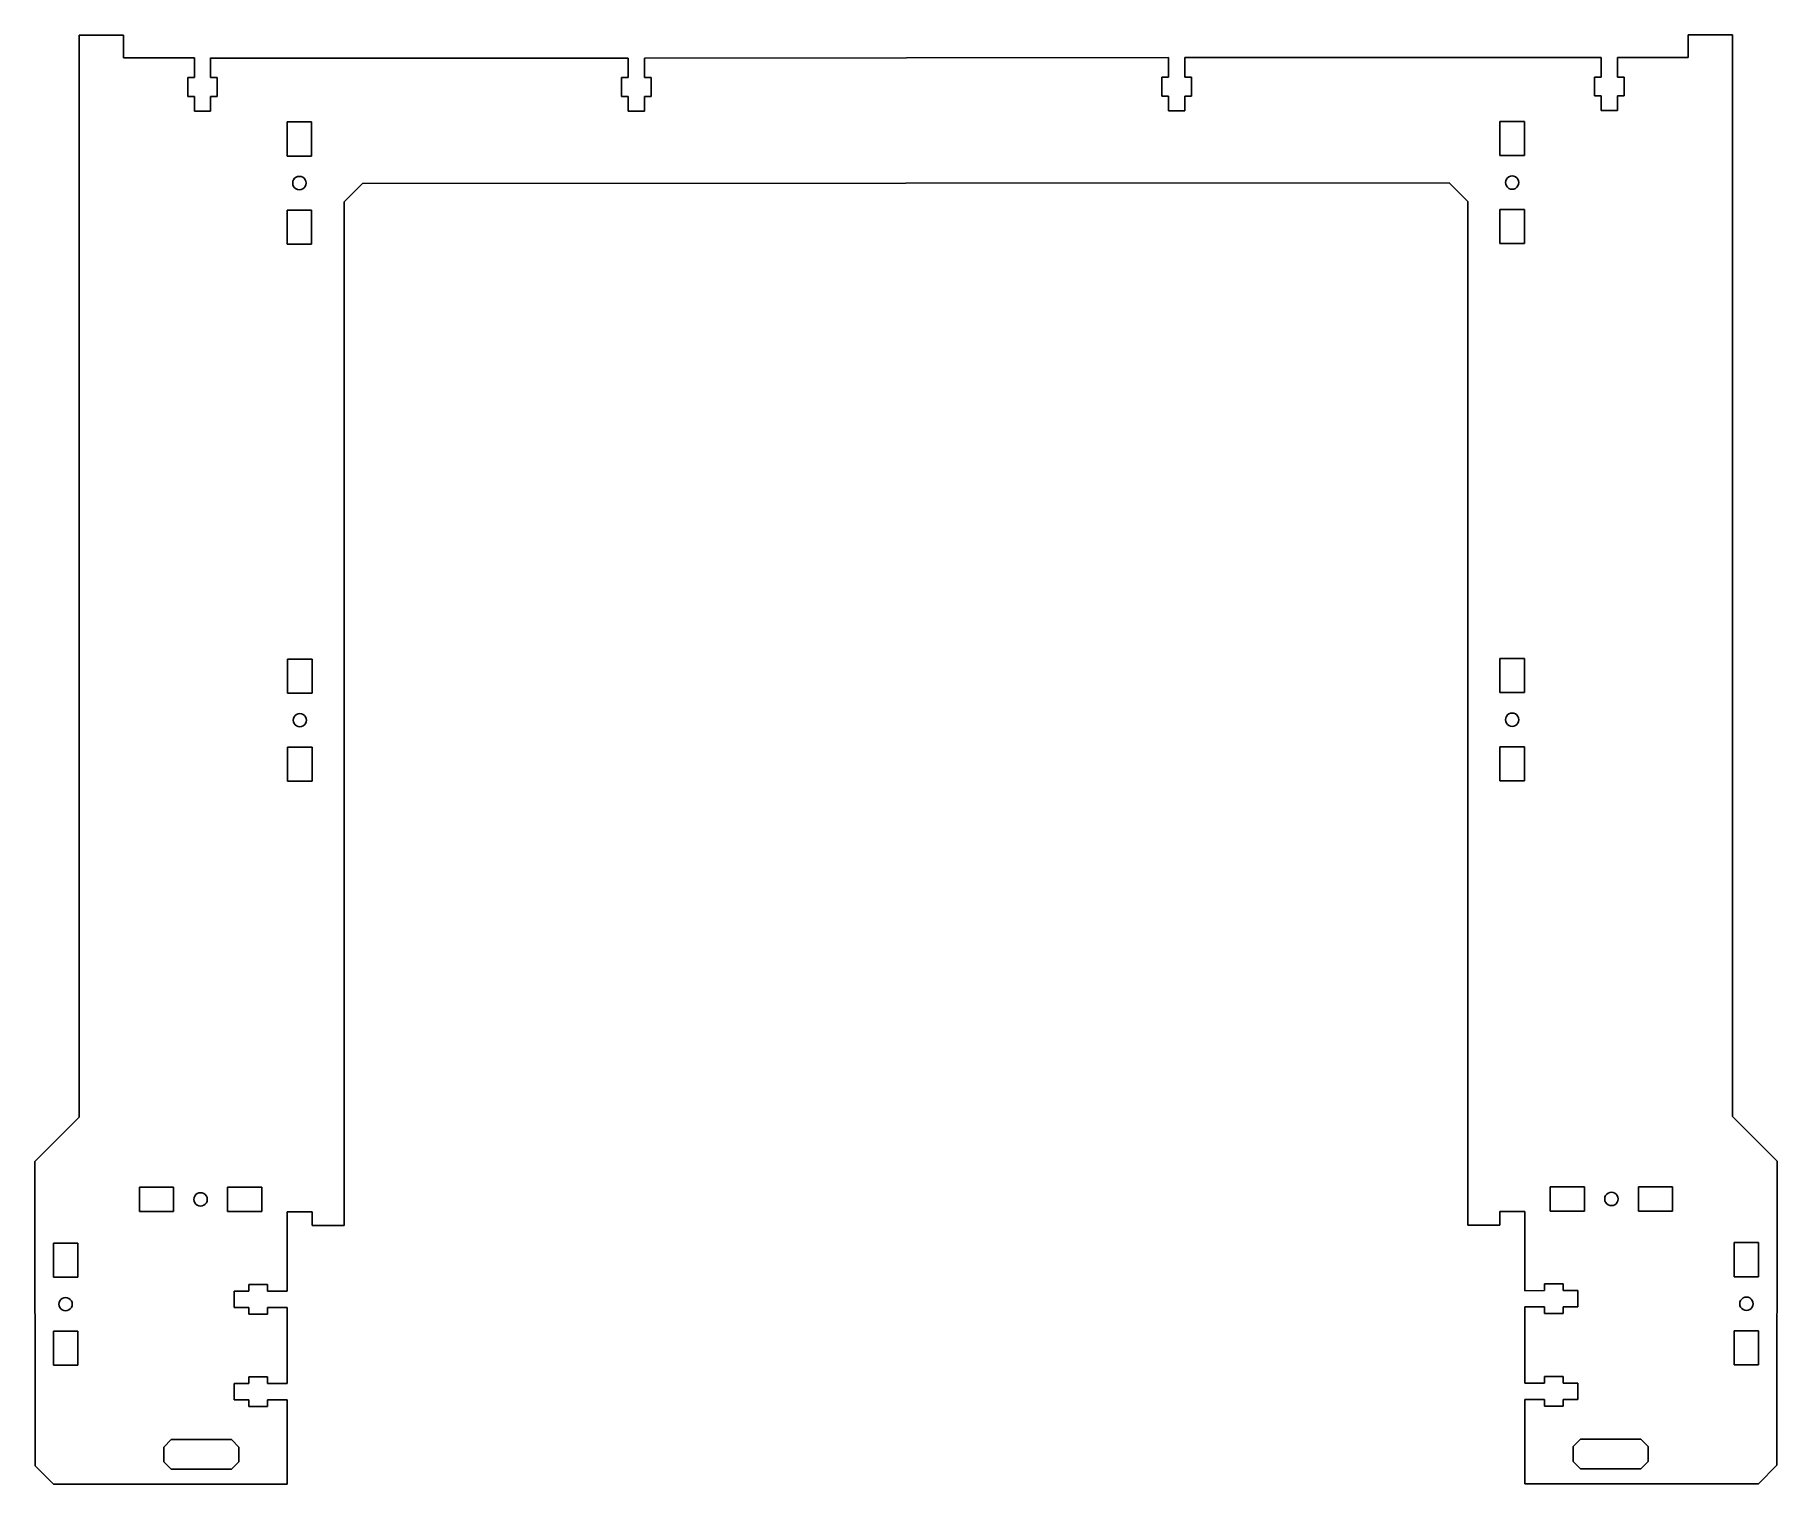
# Model space of a CAD drawing. Header units: millimetres. Extents: x 0 to 470, y 0 to 391.
import ezdxf

# ---------------------------------------------------------------- set-up
doc = ezdxf.new("R2010")
doc.units = ezdxf.units.MM
doc.layers.add('Layer 1', color=7, linetype='Continuous')

msp = doc.modelspace()

# ---------------------------------------------------------------- linework, layer by layer
for p, q in [((12.07, 391.29), (24.07, 391.29)), ((12.07, 374.29), (12.07, 391.29)), ((24.07, 391.29), (24.07, 385.19)), ((446.43, 385.32), (446.43, 391.42)), ((446.43, 391.42), (458.43, 391.42)), ((458.43, 391.42), (458.43, 374.42)), ((24.07, 385.19), (43.17, 385.19)), ((43.17, 385.19), (43.17, 379.89)), ((47.57, 379.89), (47.57, 385.19)), ((160.27, 385.15), (160.27, 379.85)), ((164.67, 385.15), (306.13, 385.27)), ((164.67, 379.85), (164.67, 385.15)), ((306.13, 385.27), (306.13, 379.97)), ((310.53, 379.97), (310.53, 385.27)), ((422.93, 385.32), (422.93, 380.02)), ((427.33, 385.32), (446.43, 385.32)), ((427.33, 380.02), (427.33, 385.32)), ((41.37, 379.89), (41.37, 374.79)), ((43.17, 379.89), (41.37, 379.89)), ((49.37, 379.89), (47.57, 379.89)), ((49.37, 374.79), (49.37, 379.89)), ((160.27, 379.85), (158.47, 379.85)), ((158.47, 379.85), (158.47, 374.75)), ((166.47, 379.85), (164.67, 379.85)), ((166.47, 374.75), (166.47, 379.85)), ((306.13, 379.97), (304.33, 379.97)), ((304.33, 379.97), (304.33, 374.87)), ((312.33, 379.97), (310.53, 379.97)), ((312.33, 374.87), (312.33, 379.97)), ((422.93, 380.02), (421.13, 380.02)), ((421.13, 380.02), (421.13, 374.92)), ((429.13, 380.02), (427.33, 380.02)), ((429.13, 374.92), (429.13, 380.02)), ((12.07, 374.29), (12.07, 99.06)), ((41.37, 374.79), (43.17, 374.79)), ((43.17, 374.79), (43.17, 370.84)), ((47.57, 374.79), (49.37, 374.79)), ((47.57, 370.84), (47.57, 374.79)), ((158.47, 374.75), (160.27, 374.75)), ((160.27, 374.75), (160.27, 370.8)), ((164.67, 370.8), (164.67, 374.75)), ((164.67, 374.75), (166.47, 374.75)), ((304.33, 374.87), (306.13, 374.87)), ((306.13, 374.87), (306.13, 370.92)), ((310.53, 370.92), (310.53, 374.87)), ((310.53, 374.87), (312.33, 374.87)), ((421.13, 374.92), (422.93, 374.92)), ((422.93, 374.92), (422.93, 370.97)), ((427.33, 370.97), (427.33, 374.92)), ((427.33, 374.92), (429.13, 374.92)), ((458.43, 374.42), (458.43, 99.21)), ((43.17, 370.84), (47.57, 370.84)), ((74.82, 367.88), (68.22, 367.88)), ((68.22, 367.88), (68.22, 358.68)), ((74.82, 358.68), (74.82, 367.88)), ((160.27, 370.8), (164.67, 370.8)), ((306.13, 370.92), (310.53, 370.92)), ((395.63, 368.01), (395.63, 358.81)), ((402.23, 368.01), (395.63, 368.01)), ((402.23, 358.81), (402.23, 368.01)), ((422.93, 370.97), (427.33, 370.97)), ((68.22, 358.68), (74.82, 358.68)), ((395.63, 358.81), (402.23, 358.81)), ((70.62, 352.94), (70.25, 352.66)), ((71.05, 353.12), (70.62, 352.94)), ((71.52, 353.18), (71.05, 353.12)), ((71.99, 353.12), (71.52, 353.18)), ((72.42, 352.94), (71.99, 353.12)), ((72.79, 352.66), (72.42, 352.94)), ((397.65, 352.78), (397.37, 352.41)), ((398.03, 353.07), (397.65, 352.78)), ((398.46, 353.25), (398.03, 353.07)), ((398.93, 353.31), (398.46, 353.25)), ((399.39, 353.25), (398.93, 353.31)), ((399.83, 353.07), (399.39, 353.25)), ((400.2, 352.78), (399.83, 353.07)), ((400.49, 352.41), (400.2, 352.78)), ((69.78, 351.85), (69.72, 351.38)), ((69.72, 351.38), (69.78, 350.92)), ((69.96, 352.28), (69.78, 351.85)), ((69.78, 350.92), (69.96, 350.48)), ((70.25, 352.66), (69.96, 352.28)), ((69.96, 350.48), (70.25, 350.11)), ((70.25, 350.11), (70.62, 349.82)), ((70.62, 349.82), (71.05, 349.64)), ((71.05, 349.64), (71.52, 349.58)), ((71.52, 349.58), (71.99, 349.64)), ((71.99, 349.64), (72.42, 349.82)), ((72.42, 349.82), (72.79, 350.11)), ((73.08, 352.28), (72.79, 352.66)), ((72.79, 350.11), (73.08, 350.48)), ((73.26, 351.85), (73.08, 352.28)), ((73.08, 350.48), (73.26, 350.92)), ((73.32, 351.38), (73.26, 351.85)), ((73.26, 350.92), (73.32, 351.38)), ((83.64, 346.29), (88.6, 351.29)), ((381.93, 351.42), (386.93, 346.42)), ((397.19, 351.98), (397.12, 351.51)), ((397.12, 351.51), (397.19, 351.04)), ((397.37, 352.41), (397.19, 351.98)), ((397.19, 351.04), (397.37, 350.61)), ((397.37, 350.61), (397.65, 350.24)), ((397.65, 350.24), (398.03, 349.95)), ((398.03, 349.95), (398.46, 349.77)), ((398.46, 349.77), (398.93, 349.71)), ((398.93, 349.71), (399.39, 349.77)), ((399.39, 349.77), (399.83, 349.95)), ((399.83, 349.95), (400.2, 350.24)), ((400.2, 350.24), (400.49, 350.61)), ((400.67, 351.98), (400.49, 352.41)), ((400.49, 350.61), (400.67, 351.04)), ((400.73, 351.51), (400.67, 351.98)), ((400.67, 351.04), (400.73, 351.51)), ((68.22, 344.08), (68.22, 334.88)), ((74.82, 344.08), (68.22, 344.08)), ((74.82, 334.88), (74.82, 344.08)), ((83.64, 69.8), (83.64, 346.29)), ((386.93, 346.42), (386.93, 69.93)), ((402.23, 344.21), (395.63, 344.21)), ((395.63, 344.21), (395.63, 335.01)), ((402.23, 335.01), (402.23, 344.21)), ((68.22, 334.88), (74.82, 334.88)), ((395.63, 335.01), (402.23, 335.01)), ((74.94, 222.8), (68.34, 222.8)), ((68.34, 222.8), (68.34, 213.6)), ((74.94, 213.6), (74.94, 222.8)), ((402.23, 222.93), (395.63, 222.93)), ((395.63, 222.93), (395.63, 213.73)), ((402.23, 213.73), (402.23, 222.93)), ((68.34, 213.6), (74.94, 213.6)), ((395.63, 213.73), (402.23, 213.73)), ((70.08, 207.2), (69.9, 206.76)), ((70.36, 207.57), (70.08, 207.2)), ((70.74, 207.86), (70.36, 207.57)), ((71.17, 208.04), (70.74, 207.86)), ((71.64, 208.1), (71.17, 208.04)), ((72.1, 208.04), (71.64, 208.1)), ((72.54, 207.86), (72.1, 208.04)), ((72.91, 207.57), (72.54, 207.86)), ((73.2, 207.2), (72.91, 207.57)), ((73.38, 206.76), (73.2, 207.2)), ((397.37, 207.33), (397.19, 206.89)), ((397.65, 207.7), (397.37, 207.33)), ((398.03, 207.99), (397.65, 207.7)), ((398.46, 208.17), (398.03, 207.99)), ((398.93, 208.23), (398.46, 208.17)), ((399.39, 208.17), (398.93, 208.23)), ((399.83, 207.99), (399.39, 208.17)), ((400.2, 207.7), (399.83, 207.99)), ((400.49, 207.33), (400.2, 207.7)), ((400.67, 206.89), (400.49, 207.33)), ((69.9, 206.76), (69.83, 206.3)), ((69.83, 206.3), (69.9, 205.83)), ((69.9, 205.83), (70.08, 205.4)), ((70.08, 205.4), (70.36, 205.02)), ((70.36, 205.02), (70.74, 204.74)), ((70.74, 204.74), (71.17, 204.56)), ((71.17, 204.56), (71.64, 204.5)), ((71.64, 204.5), (72.1, 204.56)), ((72.1, 204.56), (72.54, 204.74)), ((72.54, 204.74), (72.91, 205.02)), ((72.91, 205.02), (73.2, 205.4)), ((73.2, 205.4), (73.38, 205.83)), ((73.44, 206.3), (73.38, 206.76)), ((73.38, 205.83), (73.44, 206.3)), ((397.19, 206.89), (397.12, 206.43)), ((397.12, 206.43), (397.19, 205.96)), ((397.19, 205.96), (397.37, 205.53)), ((397.37, 205.53), (397.65, 205.15)), ((397.65, 205.15), (398.03, 204.87)), ((398.03, 204.87), (398.46, 204.69)), ((398.46, 204.69), (398.93, 204.62)), ((398.93, 204.62), (399.39, 204.69)), ((399.39, 204.69), (399.83, 204.87)), ((399.83, 204.87), (400.2, 205.15)), ((400.2, 205.15), (400.49, 205.53)), ((400.49, 205.53), (400.67, 205.96)), ((400.73, 206.43), (400.67, 206.89)), ((400.67, 205.96), (400.73, 206.43)), ((74.94, 199), (68.34, 199)), ((68.34, 199), (68.34, 189.8)), ((74.94, 189.8), (74.94, 199)), ((395.63, 199.13), (395.63, 189.93)), ((402.23, 199.13), (395.63, 199.13)), ((402.23, 189.93), (402.23, 199.13)), ((68.34, 189.8), (74.94, 189.8)), ((395.63, 189.93), (402.23, 189.93)), ((12.07, 99.06), (0.11, 87.06)), ((470.47, 87.17), (458.43, 99.21)), ((0.17, 4.92), (0.11, 87.06)), ((470.42, 5.03), (470.47, 87.17)), ((28.36, 73.56), (28.36, 80.16)), ((28.36, 80.16), (37.56, 80.16)), ((37.56, 80.16), (37.56, 73.56)), ((52.15, 73.56), (52.15, 80.16)), ((52.15, 80.16), (61.35, 80.16)), ((61.35, 80.16), (61.35, 73.56)), ((409.23, 80.27), (409.23, 73.67)), ((418.43, 80.27), (409.23, 80.27)), ((418.43, 73.67), (418.43, 80.27)), ((442.23, 80.27), (433.03, 80.27)), ((433.03, 80.27), (433.03, 73.67)), ((442.23, 73.67), (442.23, 80.27)), ((43.05, 76.86), (43.11, 77.32)), ((43.11, 76.39), (43.05, 76.86)), ((43.11, 77.32), (43.29, 77.76)), ((43.29, 75.96), (43.11, 76.39)), ((43.29, 77.76), (43.58, 78.13)), ((43.58, 75.58), (43.29, 75.96)), ((43.58, 78.13), (43.95, 78.42)), ((43.95, 75.3), (43.58, 75.58)), ((43.95, 78.42), (44.39, 78.6)), ((44.39, 75.12), (43.95, 75.3)), ((44.39, 78.6), (44.86, 78.66)), ((44.86, 78.66), (45.32, 78.6)), ((45.32, 78.6), (45.76, 78.42)), ((45.76, 75.3), (45.32, 75.12)), ((45.76, 78.42), (46.13, 78.13)), ((46.13, 75.58), (45.76, 75.3)), ((46.13, 78.13), (46.42, 77.76)), ((46.42, 75.96), (46.13, 75.58)), ((46.42, 77.76), (46.6, 77.32)), ((46.6, 76.39), (46.42, 75.96)), ((46.6, 77.32), (46.66, 76.86)), ((46.66, 76.86), (46.6, 76.39)), ((423.99, 77.43), (423.92, 76.97)), ((423.92, 76.97), (423.99, 76.5)), ((424.17, 77.87), (423.99, 77.43)), ((423.99, 76.5), (424.17, 76.07)), ((424.45, 78.24), (424.17, 77.87)), ((424.17, 76.07), (424.45, 75.69)), ((424.83, 78.53), (424.45, 78.24)), ((424.45, 75.69), (424.83, 75.41)), ((425.26, 78.71), (424.83, 78.53)), ((424.83, 75.41), (425.26, 75.23)), ((425.73, 78.77), (425.26, 78.71)), ((426.19, 78.71), (425.73, 78.77)), ((426.63, 78.53), (426.19, 78.71)), ((426.19, 75.23), (426.63, 75.41)), ((427, 78.24), (426.63, 78.53)), ((426.63, 75.41), (427, 75.69)), ((427.29, 77.87), (427, 78.24)), ((427, 75.69), (427.29, 76.07)), ((427.47, 77.43), (427.29, 77.87)), ((427.29, 76.07), (427.47, 76.5)), ((427.53, 76.97), (427.47, 77.43)), ((427.47, 76.5), (427.53, 76.97)), ((37.56, 73.56), (28.36, 73.56)), ((44.86, 75.06), (44.39, 75.12)), ((45.32, 75.12), (44.86, 75.06)), ((61.35, 73.56), (52.15, 73.56)), ((68.25, 52.09), (68.25, 73.51)), ((68.25, 73.51), (75, 73.51)), ((75, 73.51), (75, 69.82)), ((402.33, 73.62), (395.58, 73.62)), ((395.58, 73.62), (395.58, 69.93)), ((402.33, 52.19), (402.33, 73.62)), ((409.23, 73.67), (418.43, 73.67)), ((425.26, 75.23), (425.73, 75.16)), ((425.73, 75.16), (426.19, 75.23)), ((433.03, 73.67), (442.23, 73.67)), ((75, 69.82), (83.65, 69.82)), ((395.58, 69.93), (386.93, 69.93)), ((5.11, 65.06), (11.71, 65.06)), ((5.11, 55.86), (5.11, 65.06)), ((11.71, 65.06), (11.71, 55.86)), ((465.47, 65.17), (458.87, 65.17)), ((458.87, 65.17), (458.87, 55.97)), ((465.47, 55.97), (465.47, 65.17)), ((11.71, 55.86), (5.11, 55.86)), ((53.89, 52.09), (57.84, 52.09)), ((53.89, 47.69), (53.89, 52.09)), ((57.84, 53.89), (62.94, 53.89)), ((57.84, 52.09), (57.84, 53.89)), ((62.94, 53.89), (62.94, 52.09)), ((62.94, 52.09), (68.25, 52.09)), ((407.64, 52.2), (402.33, 52.19)), ((412.74, 54), (407.64, 54)), ((407.64, 54), (407.64, 52.2)), ((412.74, 52.2), (412.74, 54)), ((416.69, 52.2), (412.74, 52.2)), ((416.69, 47.8), (416.69, 52.2)), ((458.87, 55.97), (465.47, 55.97)), ((6.61, 48.56), (6.67, 49.02)), ((6.67, 48.09), (6.61, 48.56)), ((6.67, 49.02), (6.85, 49.46)), ((6.85, 47.66), (6.67, 48.09)), ((6.85, 49.46), (7.13, 49.83)), ((7.13, 47.28), (6.85, 47.66)), ((7.13, 49.83), (7.51, 50.12)), ((7.51, 47), (7.13, 47.28)), ((7.51, 50.12), (7.94, 50.3)), ((7.94, 50.3), (8.41, 50.36)), ((8.41, 50.36), (8.87, 50.3)), ((8.87, 50.3), (9.31, 50.12)), ((9.31, 50.12), (9.68, 49.83)), ((9.68, 47.28), (9.31, 47)), ((9.68, 49.83), (9.97, 49.46)), ((9.97, 47.66), (9.68, 47.28)), ((9.97, 49.46), (10.15, 49.02)), ((10.15, 48.09), (9.97, 47.66)), ((10.15, 49.02), (10.21, 48.56)), ((10.21, 48.56), (10.15, 48.09)), ((57.84, 47.69), (53.89, 47.69)), ((57.84, 45.89), (57.84, 47.69)), ((68.25, 47.69), (62.94, 47.69)), ((62.94, 47.69), (62.94, 45.89)), ((68.25, 27.09), (68.25, 47.69)), ((402.33, 47.79), (407.64, 47.8)), ((402.33, 27.19), (402.33, 47.79)), ((407.64, 47.8), (407.64, 46)), ((412.74, 46), (412.74, 47.8)), ((412.74, 47.8), (416.69, 47.8)), ((460.43, 49.13), (460.37, 48.67)), ((460.37, 48.67), (460.43, 48.2)), ((460.61, 49.57), (460.43, 49.13)), ((460.43, 48.2), (460.61, 47.77)), ((460.9, 49.94), (460.61, 49.57)), ((460.61, 47.77), (460.9, 47.39)), ((461.27, 50.23), (460.9, 49.94)), ((460.9, 47.39), (461.27, 47.11)), ((461.71, 50.41), (461.27, 50.23)), ((461.27, 47.11), (461.71, 46.93)), ((462.17, 50.47), (461.71, 50.41)), ((462.64, 50.41), (462.17, 50.47)), ((463.07, 50.23), (462.64, 50.41)), ((462.64, 46.93), (463.07, 47.11)), ((463.45, 49.94), (463.07, 50.23)), ((463.07, 47.11), (463.45, 47.39)), ((463.73, 49.57), (463.45, 49.94)), ((463.45, 47.39), (463.73, 47.77)), ((463.91, 49.13), (463.73, 49.57)), ((463.73, 47.77), (463.91, 48.2)), ((463.97, 48.67), (463.91, 49.13)), ((463.91, 48.2), (463.97, 48.67)), ((7.94, 46.82), (7.51, 47)), ((8.41, 46.76), (7.94, 46.82)), ((8.87, 46.82), (8.41, 46.76)), ((9.31, 47), (8.87, 46.82)), ((62.94, 45.89), (57.84, 45.89)), ((407.64, 46), (412.74, 46)), ((461.71, 46.93), (462.17, 46.86)), ((462.17, 46.86), (462.64, 46.93)), ((5.11, 32.06), (5.11, 41.26)), ((5.11, 41.26), (11.71, 41.26)), ((11.71, 41.26), (11.71, 32.06)), ((458.87, 41.37), (458.87, 32.17)), ((465.47, 41.37), (458.87, 41.37)), ((465.47, 32.17), (465.47, 41.37)), ((11.71, 32.06), (5.11, 32.06)), ((57.85, 28.89), (62.95, 28.89)), ((57.85, 27.09), (57.85, 28.89)), ((62.95, 28.89), (62.95, 27.09)), ((412.73, 29), (407.63, 29)), ((407.63, 29), (407.63, 27.2)), ((412.73, 27.2), (412.73, 29)), ((458.87, 32.17), (465.47, 32.17)), ((53.9, 27.09), (57.85, 27.09)), ((53.9, 22.69), (53.9, 27.09)), ((62.95, 27.09), (68.25, 27.09)), ((407.63, 27.2), (402.33, 27.19)), ((416.68, 27.2), (412.73, 27.2)), ((416.68, 22.8), (416.68, 27.2)), ((57.85, 22.69), (53.9, 22.69)), ((57.85, 20.89), (57.85, 22.69)), ((62.95, 20.89), (57.85, 20.89)), ((68.25, 22.69), (62.95, 22.69)), ((62.95, 22.69), (62.95, 20.89)), ((68.25, -0.07), (68.25, 22.69)), ((402.33, 22.79), (407.63, 22.8)), ((402.33, 0.04), (402.33, 22.79)), ((407.63, 22.8), (407.63, 21)), ((407.63, 21), (412.73, 21)), ((412.73, 21), (412.73, 22.8)), ((412.73, 22.8), (416.68, 22.8)), ((34.9, 9.95), (36.9, 11.95)), ((34.9, 9.95), (34.9, 5.95)), ((53.21, 11.95), (36.9, 11.95)), ((53.21, 11.95), (55.21, 9.95)), ((55.21, 5.95), (55.21, 9.95)), ((417.37, 12.06), (415.37, 10.06)), ((415.37, 6.06), (415.37, 10.06)), ((417.37, 12.06), (433.68, 12.06)), ((435.68, 10.06), (433.68, 12.06)), ((435.68, 10.06), (435.68, 6.06)), ((0.17, 4.92), (5.15, -0.07)), ((36.9, 3.95), (34.9, 5.95)), ((55.21, 5.95), (53.21, 3.95)), ((415.37, 6.06), (417.37, 4.06)), ((433.68, 4.06), (435.68, 6.06)), ((470.42, 5.03), (465.43, 0.04)), ((53.21, 3.95), (36.9, 3.95)), ((402.33, 0.04), (465.43, 0.04)), ((417.37, 4.06), (433.68, 4.06)), ((68.25, -0.07), (5.15, -0.07))]:
    msp.add_line(p, q)
at = {"layer": 'Layer 1'}
for p, q in [((160.27, 385.15), (47.57, 385.15)), ((422.93, 385.32), (310.53, 385.27)), ((88.6, 351.29), (381.93, 351.42))]:
    msp.add_line(p, q, dxfattribs=at)

doc.saveas('drawing.dxf')
